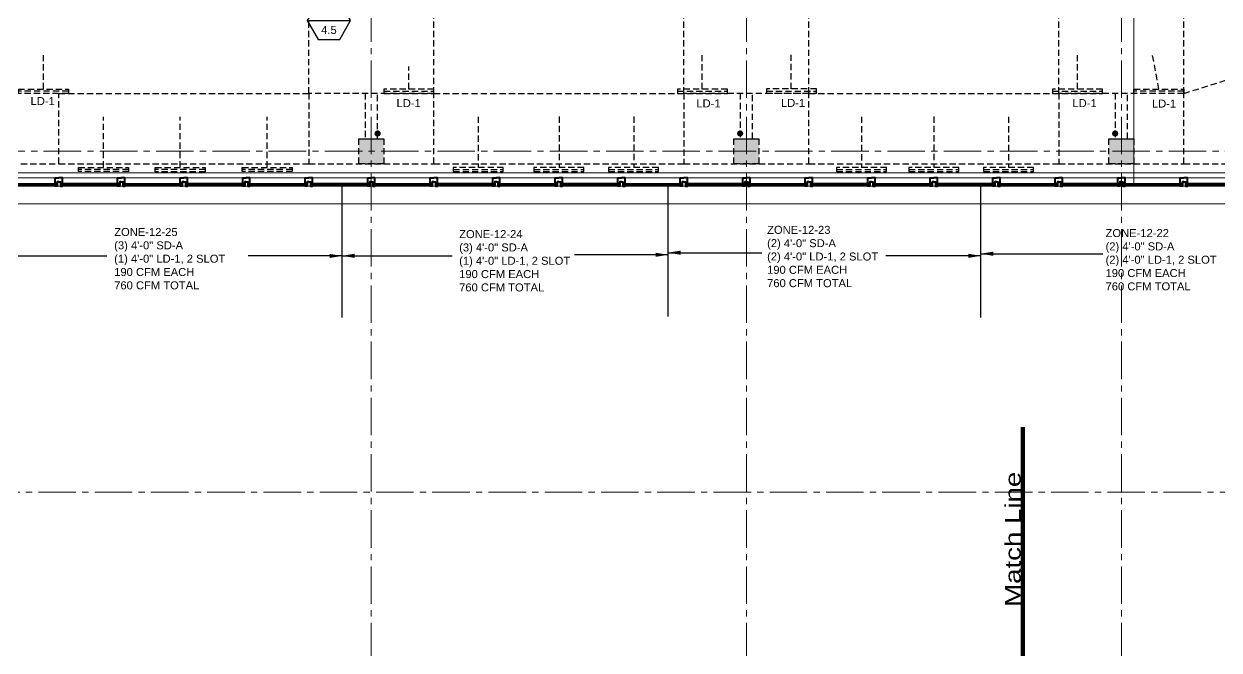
# Model space of a CAD drawing. Header units: inches. Extents: x -26012 to 27, y -11337 to 2082.
# Drawn here: x -24274 to -23127, y -465 to 137 of the extents above; entities that cross this region are included whole.
import ezdxf
from ezdxf.enums import TextEntityAlignment as Align

# ---------------------------------------------------------------- set-up
doc = ezdxf.new("R2010")
doc.units = ezdxf.units.IN
doc.header["$LTSCALE"] = 48
doc.header["$MEASUREMENT"] = 0
for name, pattern in [('A_Column Grid$0$CENTER2', [1.125, 0.75, -0.125, 0.125, -0.125]), ('HIDDEN2', [0.1875, 0.125, -0.0625]), ('Matchline$0$DASHED', [0.75, 0.5, -0.25]), ('NB - 13th_Penthouse_plan$0$HIDDEN2', [0.1875, 0.125, -0.0625])]:
    doc.linetypes.add(name, pattern=pattern)
for name, color, linetype in [('A106$0$A-ANNO-PATT-1-12', 8, 'Continuous'), ('A106$0$A-FLOR-AWNG', 8, 'Continuous'), ('A106$0$A-FLOR-SLAB', 8, 'Continuous'), ('A106$0$A-GLAZ', 8, 'Continuous'), ('A106$0$A-ROOF-LEAD-3-12', 8, 'Continuous'), ('A605$0$A-ANNO-PATT-1-12', 8, 'Continuous'), ('A605$0$A-FLOR-SLAB', 8, 'Continuous'), ('A_Column Grid$0$A-GRID-GRD1-12', 8, 'A_Column Grid$0$CENTER2'), ('A_Column Grid$0$A-GRID-GRD1-15', 8, 'A_Column Grid$0$CENTER2'), ('M-HVAC-anno', 6, 'Continuous'), ('M-HVAC-blck', 6, 'Continuous'), ('M-HVAC-FUTR', 4, 'HIDDEN2'), ('M-HVAC-Term-Supp', 92, 'Continuous'), ('M-HVAC-TEXT', 6, 'Continuous'), ('Matchline$0$Match Line', 5, 'Matchline$0$DASHED'), ('NB - 13th_Penthouse_plan$0$STCCOLS2', 1, 'NB - 13th_Penthouse_plan$0$HIDDEN2'), ('NB - 13th_Penthouse_plan$0$STDROPS', 1, 'NB - 13th_Penthouse_plan$0$HIDDEN2'), ('NB - 13th_Penthouse_plan$0$STPJ', 1, 'NB - 13th_Penthouse_plan$0$HIDDEN2'), ('NB - 13th_Penthouse_plan$0$STSLABNOTCH', 1, 'NB - 13th_Penthouse_plan$0$HIDDEN2'), ('XREF', 8, 'Continuous')]:
    doc.layers.add(name, color=color, linetype=linetype)
doc.styles.add('M08', font='arial.ttf', dxfattribs={"height": 7.68})
doc.styles.add('Matchline$0$Style-arial', font='arial.shx')
doc.styles.get("Standard").update_dxf_attribs({"font": 'simplex.shx'})
doc.dimstyles.new('STANDARD$7', dxfattribs={"dimtxt": 0.18, "dimasz": 0.125, "dimexe": 0.18, "dimexo": 0.06, "dimgap": 0.09, "dimtad": 0, "dimtih": 1, "dimtoh": 1, "dimdec": 4, "dimzin": 0, "dimdsep": 46, "dimtxsty": 'Standard', "dimcen": 0.09, "dimadec": 0, "dimazin": 0, "dimtfac": 1, "dimtdec": 4, "dimtofl": 0, "dimtmove": 0, "dimatfit": 3, "dimfxl": 1, "dimtolj": 1, "dimtzin": 0, "dimarcsym": 0})

# ---------------------------------------------------------------- blocks, each defined once
blk = doc.blocks.new('A106$0$CW10_2')
at = {"layer": 'A106$0$A-GLAZ', "linetype": 'Continuous', "lineweight": 40}
for p, q in [((-117.2, -5.8), (-117.2, -7)), ((-117.2, -5.8), (-62.7, -5.8)), ((-117.2, -7), (-62.7, -7)), ((-62.7, -5.8), (-62.7, -7)), ((-2.8, -5.8), (-57.3, -5.8)), ((-57.3, -5.8), (-57.3, -7)), ((-2.8, -7), (-57.3, -7)), ((-2.8, -5.8), (-2.8, -7))]:
    blk.add_line(p, q, dxfattribs=at)
at = {"layer": 'A106$0$A-GLAZ', "linetype": 'Continuous', "lineweight": 0}
for p, q in [((-117.2, -6.3), (-62.7, -6.3)), ((-117.2, -6.8), (-62.7, -6.8)), ((-116.5, 0), (-63.5, 0)), ((-2.8, -6.3), (-57.3, -6.3)), ((-2.8, -6.8), (-57.3, -6.8)), ((-3.5, 0), (-56.5, 0))]:
    blk.add_line(p, q, dxfattribs=at)
at = {"layer": 'A106$0$A-GLAZ', "linetype": 'Continuous', "lineweight": 40, "flags": 128}
for points in [[(0, -4), (-1.5, -4), (-1.5, -8), (-3.5, -8), (-3.5, -7.3), (-2.5, -7.3), (-2.5, -5.5), (-3.5, -5.5), (-3.5, 0), (0, 0)], [(-120, -4), (-118.5, -4), (-118.5, -8), (-116.5, -8), (-116.5, -7.3), (-117.5, -7.3), (-117.5, -5.5), (-116.5, -5.5), (-116.5, 0), (-120, 0)], [(-60, -4), (-61.5, -4), (-61.5, -8), (-63.5, -8), (-63.5, -7.3), (-62.5, -7.3), (-62.5, -5.5), (-63.5, -5.5), (-63.5, 0), (-60, 0)], [(-60, -4), (-58.5, -4), (-58.5, -8), (-56.5, -8), (-56.5, -7.3), (-57.5, -7.3), (-57.5, -5.5), (-56.5, -5.5), (-56.5, 0), (-60, 0)]]:
    blk.add_lwpolyline(points, dxfattribs=at)
blk = doc.blocks.new('A106')
at = {"layer": 'A106$0$A-ROOF-LEAD-3-12', "lineweight": 13}
h = blk.add_hatch(color=256, dxfattribs=at)
edge = h.paths.add_edge_path()
edge.add_arc((-23935, 31.6), 3, 0, 360)
h = blk.add_hatch(color=256, dxfattribs=at)
edge = h.paths.add_edge_path()
edge.add_arc((-23587, 31.6), 3, 0, 360)
h = blk.add_hatch(color=256, dxfattribs=at)
edge = h.paths.add_edge_path()
edge.add_arc((-23227, 31.6), 3, 0, 360)
at = {"layer": 'A106$0$A-ANNO-PATT-1-12', "lineweight": 30}
for points in [[(-23929, 2.6), (-23929, 26.6), (-23953, 2.6), (-23953, 26.6)], [(-23569, 2.6), (-23569, 26.6), (-23593, 2.6), (-23593, 26.6)], [(-23209, 2.6), (-23209, 26.6), (-23233, 2.6), (-23233, 26.6)]]:
    blk.add_solid(points, dxfattribs=at)
at = {"layer": 'A106$0$A-FLOR-AWNG', "lineweight": 0}
for p in [(-23011, -35.9), (-24108.8, -35.9)]:
    blk.add_line(p, (-24602.5, -35.9), dxfattribs=at)
at = {"layer": 'A106$0$A-FLOR-SLAB', "lineweight": 0, "flags": 128}
blk.add_lwpolyline([(-23869.3, 1530.3), (-21072.8, 1530.3), (-21072.8, -6.2), (-22489.3, -6.2), (-22489.3, 53.8), (-22872.8, 53.8), (-22872.8, -6.2), (-24409.3, -6.2)], dxfattribs=at)
at = {"layer": 'A106$0$A-GLAZ', "lineweight": 0}
for p, q in [((-24177.5, -10.9), (-24124.5, -10.9)), ((-24108.8, -10.9), (-24117.5, -10.9)), ((-24422, -18.9), (-23010, -18.9)), ((-24422, -18.9), (-24108.8, -18.9)), ((-24178.3, -17.2), (-24123.8, -17.2)), ((-24178.3, -17.7), (-24123.8, -17.7)), ((-24108.8, -17.2), (-24118.3, -17.2)), ((-24108.8, -17.7), (-24118.3, -17.7))]:
    blk.add_line(p, q, dxfattribs=at)
at = {"layer": 'A106$0$A-GLAZ', "lineweight": 40}
for p, q in [((-24178.3, -16.7), (-24178.3, -17.9)), ((-24178.3, -16.7), (-24123.8, -16.7)), ((-24178.3, -17.9), (-24123.8, -17.9)), ((-24123.8, -16.7), (-24123.8, -17.9)), ((-24108.8, -16.7), (-24118.3, -16.7)), ((-24118.3, -16.7), (-24118.3, -17.9)), ((-24108.8, -17.9), (-24118.3, -17.9))]:
    blk.add_line(p, q, dxfattribs=at)
at = {"layer": 'A106$0$A-GLAZ', "lineweight": 40, "flags": 128}
for points in [[(-24181, -14.9), (-24179.5, -14.9), (-24179.5, -18.9), (-24177.5, -18.9), (-24177.5, -18.2), (-24178.5, -18.2), (-24178.5, -16.4), (-24177.5, -16.4), (-24177.5, -10.9), (-24181, -10.9)], [(-24121, -14.9), (-24122.5, -14.9), (-24122.5, -18.9), (-24124.5, -18.9), (-24124.5, -18.2), (-24123.5, -18.2), (-24123.5, -16.4), (-24124.5, -16.4), (-24124.5, -10.9), (-24121, -10.9)], [(-24121, -14.9), (-24119.5, -14.9), (-24119.5, -18.9), (-24117.5, -18.9), (-24117.5, -18.2), (-24118.5, -18.2), (-24118.5, -16.4), (-24117.5, -16.4), (-24117.5, -10.9), (-24121, -10.9)]]:
    blk.add_lwpolyline(points, dxfattribs=at)
at = {"layer": 'A106$0$A-GLAZ', "lineweight": 40}
for p in [(-24181, -10.9), (-24061, -10.9), (-23941, -10.9), (-23821, -10.9), (-23701, -10.9), (-23581, -10.9), (-23461, -10.9), (-23341, -10.9), (-23221, -10.9), (-23101, -10.9)]:
    blk.add_blockref('A106$0$CW10_2', p, dxfattribs=at)
blk = doc.blocks.new('Matchline')
at = {"layer": 'Matchline$0$Match Line', "color": 5, "lineweight": 0, "const_width": 4}
blk.add_lwpolyline([(-23315.6, -250.3), (-23315.6, -3345.5)], dxfattribs=at)
at = {"layer": 'Matchline$0$Match Line', "color": 5, "linetype": 'Continuous', "lineweight": 30, "insert": (-23317.5, -423.1), "char_height": 15, "attachment_point": 7, "rotation": 90, "line_spacing_factor": 0.84, "style": 'Matchline$0$Style-arial'}
blk.add_mtext('{\\W1.2667;Match Line}', dxfattribs=at)
blk = doc.blocks.new('A605')
at = {"layer": 'A605$0$A-ANNO-PATT-1-12', "lineweight": 30}
for points in [[(-23929, 2.6), (-23929, 26.6), (-23953, 2.6), (-23953, 26.6)], [(-23569, 2.6), (-23569, 26.6), (-23593, 2.6), (-23593, 26.6)], [(-23209, 2.6), (-23209, 26.6), (-23233, 2.6), (-23233, 26.6)]]:
    blk.add_solid(points, dxfattribs=at)
at = {"layer": 'A605$0$A-FLOR-SLAB', "lineweight": 0, "flags": 128}
blk.add_lwpolyline([(-23869.3, 1530.3), (-21072.8, 1530.3), (-21072.8, -6.2), (-22489.3, -6.2), (-22489.3, 53.8), (-22872.8, 53.8), (-22872.8, -6.2), (-24409.3, -6.2)], dxfattribs=at)
blk = doc.blocks.new('SD-A')
at = {"layer": 'M-HVAC-FUTR'}
for p, q in [((2473.3, 316.6), (2425.3, 316.6)), ((2425.3, 316.6), (2425.3, 312.6)), ((2473.3, 314.6), (2425.3, 314.6)), ((2425.3, 312.6), (2473.3, 312.6)), ((2473.3, 312.6), (2473.3, 316.6))]:
    blk.add_line(p, q, dxfattribs=at)
blk = doc.blocks.new('A$C73FD2CE6')
at = {"layer": 'M-HVAC-blck'}
for p, q in [((10.4, 36), (0, 18)), ((10.4, 36), (31.2, 36)), ((41.6, 18), (31.2, 36)), ((0, 18), (41.6, 18)), ((0, 18), (10.4, 0)), ((31.2, 0), (41.6, 18)), ((10.4, 0), (31.2, 0))]:
    blk.add_line(p, q, dxfattribs=at)
at = {"layer": 'M-HVAC-TEXT', "style": 'M08'}
for tag, p in [('2', (20.8, 26.3)), ('1', (20.8, 9))]:
    blk.add_attdef(tag, text='', height=7.68, dxfattribs=at).set_placement(p, align=Align.MIDDLE)
blk = doc.blocks.new('NB - 13th_Penthouse_plan')
at = {"layer": 'NB - 13th_Penthouse_plan$0$STCCOLS2'}
for points in [[(-23953, 26.6), (-23929, 26.6), (-23929, 2.6), (-23953, 2.6)], [(-23593, 26.6), (-23569, 26.6), (-23569, 2.6), (-23593, 2.6)], [(-23233, 26.6), (-23209, 26.6), (-23209, 2.6), (-23233, 2.6)]]:
    blk.add_lwpolyline(points, close=True, dxfattribs=at)
at = {"layer": 'NB - 13th_Penthouse_plan$0$STDROPS'}
for p, q in [((-24001, 70.1), (-24001, 271.2)), ((-23881, 70.1), (-23881, 271.2)), ((-23641, 70.1), (-23641, 271.2)), ((-23521, 70.1), (-23521, 271.2)), ((-23281, 70.1), (-23281, 271.2)), ((-23161, 70.1), (-23161, 271.2)), ((-23161, 70.1), (-22949, 136.6)), ((-24241, 70.1), (-24001, 70.1)), ((-23881, 70.1), (-23641, 70.1)), ((-23521, 70.1), (-23281, 70.1)), ((-24241, 2.6), (-24001, 2.6)), ((-23881, 2.6), (-23641, 2.6)), ((-23521, 2.6), (-23281, 2.6)), ((-23161, 2.6), (-22949, 2.6))]:
    blk.add_line(p, q, dxfattribs=at)
blk.add_lwpolyline([(-24421.4, 2.6), (-24241, 2.6), (-24241, 70.1), (-24421, 70.1), (-24421, 2.6)], dxfattribs=at)
for points in [[(-23881, 2.6), (-23881, 70.1), (-24001, 70.1), (-24001, 2.6)], [(-23641, 2.6), (-23521, 2.6), (-23521, 70.1), (-23641, 70.1)], [(-23281, 2.6), (-23161, 2.6), (-23161, 70.1), (-23281, 70.1)]]:
    blk.add_lwpolyline(points, close=True, dxfattribs=at)
at = {"layer": 'NB - 13th_Penthouse_plan$0$STPJ', "const_width": 1}
blk.add_lwpolyline([(-23207, 562.1), (-23209, 562.1), (-23209, -17.9)], dxfattribs=at)
at = {"layer": 'NB - 13th_Penthouse_plan$0$STSLABNOTCH'}
for points in [[(-23947, 26.6), (-23935, 26.6), (-23935, 70.1), (-23947, 70.1)], [(-23587, 26.6), (-23575, 26.6), (-23575, 70.1), (-23587, 70.1)], [(-23227, 26.6), (-23215, 26.6), (-23215, 70.1), (-23227, 70.1)]]:
    blk.add_lwpolyline(points, close=True, dxfattribs=at)
blk = doc.blocks.new('A_Column Grid')
at = {"layer": 'A_Column Grid$0$A-GRID-GRD1-12', "lineweight": 0}
blk.add_line((-24363.6, 14.6), (-20941.3, 14.6), dxfattribs=at)
at = {"layer": 'A_Column Grid$0$A-GRID-GRD1-15', "lineweight": 0}
for p, q in [((-23941, 1667.7), (-23941, -2700.9)), ((-23581, 1667.7), (-23581, -2700.9)), ((-23221, 1667.7), (-23221, -2700.9)), ((-24638.5, -312.8), (-20840.2, -312.8))]:
    blk.add_line(p, q, dxfattribs=at)

msp = doc.modelspace()

# ---------------------------------------------------------------- linework, layer by layer
at = {"layer": 'M-HVAC-anno'}
for p, q in [((-23969.1, -145.2), (-23969.1, -17.9)), ((-23656.1, -144.2), (-23656.1, -17)), ((-23356, -145.2), (-23356, -17.9))]:
    msp.add_line(p, q, dxfattribs=at)
at = {"layer": 'M-HVAC-FUTR'}
for p, q in [((-24255.8, 74.1), (-24255.8, 106.8)), ((-23623.4, 74.1), (-23623.4, 106.8)), ((-23537.9, 74.4), (-23537.9, 107.1)), ((-23263.2, 74.1), (-23263.2, 106.8)), ((-23185, 74.1), (-23191.1, 106.8)), ((-23905, 74.1), (-23905, 96.1)), ((-24198, -1, 0), (-24198, 47.7)), ((-24124.4, -1, 0), (-24124.4, 47.7)), ((-24040.9, -1, 0), (-24040.9, 47.7)), ((-23838.4, 47.7), (-23838.4, -1, 0)), ((-23760.6, 47.9), (-23760.6, -0.8, 0)), ((-23689.1, 47.9, 0), (-23689.1, -0.8, 0)), ((-23470.4, 47.7, 0), (-23470.4, -1, 0)), ((-23401, 47.9), (-23401, -1, 0)), ((-23329.5, 47.7, 0), (-23329.5, -1, 0))]:
    msp.add_line(p, q, dxfattribs=at)

# ---------------------------------------------------------------- block references
at = {"layer": 'M-HVAC-blck'}
msp.add_blockref('A$C73FD2CE6', (-24002.5, 122), dxfattribs=at).add_auto_attribs({'2': 'B', '1': '4.5'})
at = {"layer": 'M-HVAC-Term-Supp', "xscale": -1}
for p, rotation in [((-26705.1, 386.7), 180.0000284536164), ((-25634.4, 386.7), 180.0000284536164), ((-26647.3, 311.6, 0), 180.0000284536164), ((-26573.7, 311.5, 0), 180), ((-26490.2, 311.6, 0), 180)]:
    msp.add_blockref('SD-A', p, dxfattribs=dict(at, rotation=rotation))
at = {"layer": 'M-HVAC-Term-Supp', "rotation": 180}
for p in [(-21455.7, 386.7), (-21173.9, 386.7), (-21088.3, 387), (-20813.9, 386.7), (-21389, 311.6, 0), (-21311.7, 311.6), (-21240.1, 311.6, 0), (-21021.1, 311.6, 0), (-20951.7, 311.6), (-20880.1, 311.6, 0)]:
    msp.add_blockref('SD-A', p, dxfattribs=at)
at = {"layer": 'XREF'}
for name in ['Matchline', 'A_Column Grid', 'A106', 'NB - 13th_Penthouse_plan', 'A605']:
    msp.add_blockref(name, (0, 0), dxfattribs=at)

# ---------------------------------------------------------------- texts
at = {"layer": 'M-HVAC-anno', "char_height": 7.68, "attachment_point": 1, "style": 'M08'}
for s, insert, width in [('LD-1', (-24268.1, 66.6), 88.287), ('LD-1', (-23916.8, 64.6), 88.287), ('LD-1', (-23629, 64.3), 88.287), ('LD-1', (-23547.8, 64.8), 88.287), ('LD-1', (-23268, 64.6), 88.287), ('LD-1', (-23191.7, 64.2), 88.287), ('ZONE-12-23\\P(2) 4\'-0" SD-A\\P(2) 4\'-0" LD-1, 2 SLOT\\P190 CFM EACH\\P760 CFM TOTAL', (-23561.1, -57.1), 114.105), ('ZONE-12-25\\P(3) 4\'-0" SD-A\\P(1) 4\'-0" LD-1, 2 SLOT\\P190 CFM EACH\\P760 CFM TOTAL', (-24187.8, -59.2), 114.417), ('ZONE-12-24\\P(3) 4\'-0" SD-A\\P(1) 4\'-0" LD-1, 2 SLOT\\P190 CFM EACH\\P760 CFM TOTAL', (-23856.7, -61.2), 110.625), ('ZONE-12-22\\P(2) 4\'-0" SD-A\\P(2) 4\'-0" LD-1, 2 SLOT\\P190 CFM EACH\\P760 CFM TOTAL', (-23236.2, -60.2), 112.694)]:
    msp.add_mtext(s, dxfattribs=dict(at, insert=insert, width=width))

# ---------------------------------------------------------------- leaders
at = {"layer": 'M-HVAC-anno'}
for points in [[(-24301, -86, 0), (-24194.8, -86, 0)], [(-23969.1, -86, 0), (-24059.2, -86, 0)], [(-23969.1, -85.9), (-23863.5, -85.9)], [(-23656.1, -84.9), (-23746.1, -84.9)], [(-23656.1, -82.9), (-23566.1, -82.9)], [(-23356, -85.9), (-23447, -85.9)], [(-23356, -83.9), (-23238.7, -83.9)]]:
    msp.add_leader(points, dimstyle='STANDARD$7', override={"dimscale": 96, "dimgap": 0.09, "dimtad": 0}, dxfattribs=at)

doc.saveas('drawing.dxf')
